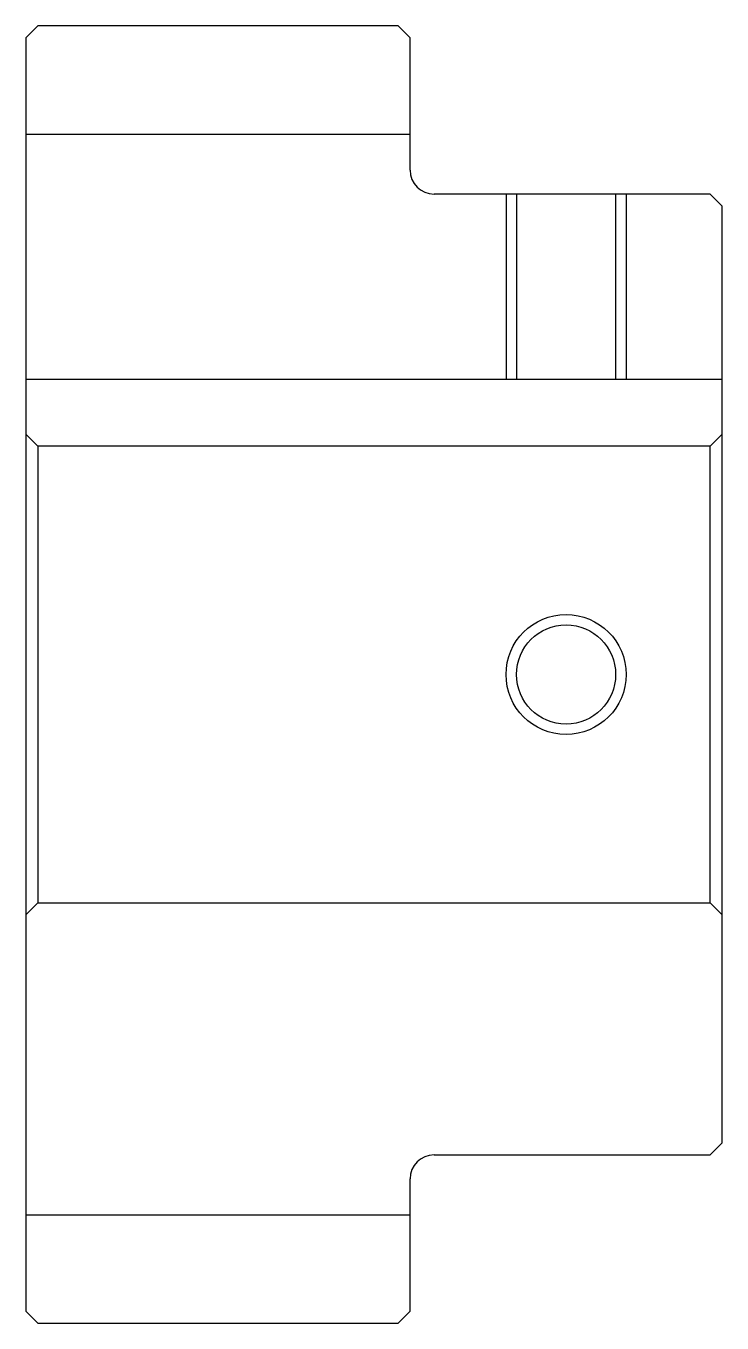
# Model space of a CAD drawing. Header units: metres. Extents: x 122 to 308, y 95 to 149.
# Drawn here: x 121.5 to 150.5, y 95.2 to 149.2 of the extents above.
import ezdxf

# ---------------------------------------------------------------- set-up
doc = ezdxf.new("R2010")
doc.units = ezdxf.units.M

msp = doc.modelspace()

# ---------------------------------------------------------------- linework, layer by layer
at = {"color": 4}
for p, q in [((121.5, 144.75), (137.5, 144.75)), ((121.5, 134.550003), (150.5, 134.550003)), ((150, 131.75), (150.5, 132.25)), ((122, 131.75), (122, 112.75)), ((150, 112.75), (150.5, 112.25)), ((121.5, 99.75), (137.5, 99.75))]:
    msp.add_line(p, q, dxfattribs=at)
for points in [[(137.5, 143.25), (137.5, 148.75), (137, 149.25), (122, 149.25), (121.5, 148.75), (121.5, 112.25)], [(138.5, 102.25), (150, 102.25), (150.5, 102.75), (150.5, 141.75), (150, 142.25), (138.5, 142.25)], [(141.5, 142.25), (141.5, 134.550003)], [(141.934998, 142.25), (141.934998, 134.550003)], [(146.065002, 142.25), (146.065002, 134.550003)], [(146.5, 142.25), (146.5, 134.550003)], [(121.5, 112.25), (122, 112.75), (150, 112.75), (150, 131.75), (122, 131.75), (121.5, 132.25)], [(121.5, 112.25), (121.5, 95.75), (122, 95.25), (137, 95.25), (137.5, 95.75), (137.5, 101.25)]]:
    msp.add_lwpolyline(points, dxfattribs=at)
at = {"color": 7}
msp.add_circle((144, 122.25), 2.5, dxfattribs=at)
at = {"color": 4}
msp.add_circle((144, 122.25), 2.065, dxfattribs=at)
for centre, start, end in [((138.5, 143.25), 180, 270), ((138.5, 101.25), 90, 180)]:
    msp.add_arc(centre, 1, start, end, dxfattribs=at)

doc.saveas('drawing.dxf')
